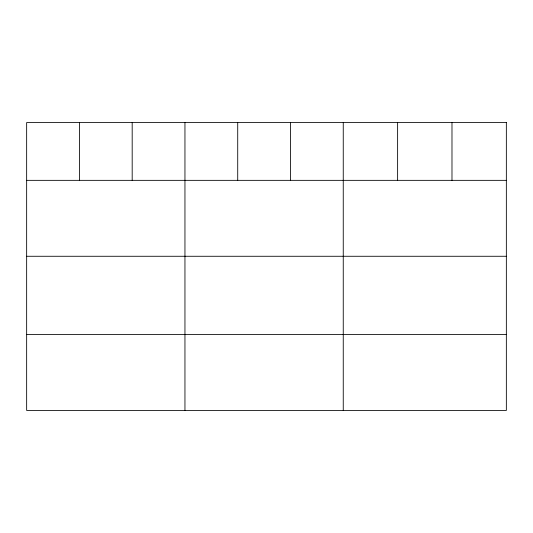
<?xml version="1.0" encoding="UTF-8"?>
<svg xmlns="http://www.w3.org/2000/svg" width="533" height="533" viewBox="0 0 533 533"><rect width="100%" height="100%" fill="white"/><g stroke="black" fill="none" stroke-linecap="round" stroke-linejoin="round"><path stroke-width="0.8" d="M26.65 180.347L506.35 180.347M26.65 256.273L506.35 256.273M26.65 334.504L506.35 334.504M451.984 122.57L451.984 180.347M397.618 122.57L397.618 180.347M343.252 122.57L343.252 410.43M290.485 122.57L290.485 180.347M237.718 122.57L237.718 180.347M184.951 122.57L184.951 410.43M132.184 122.57L132.184 180.347M79.417 122.57L79.417 180.347M506.35 122.57L26.65 122.57L26.65 410.43L506.35 410.43L506.35 122.57"/></g></svg>
